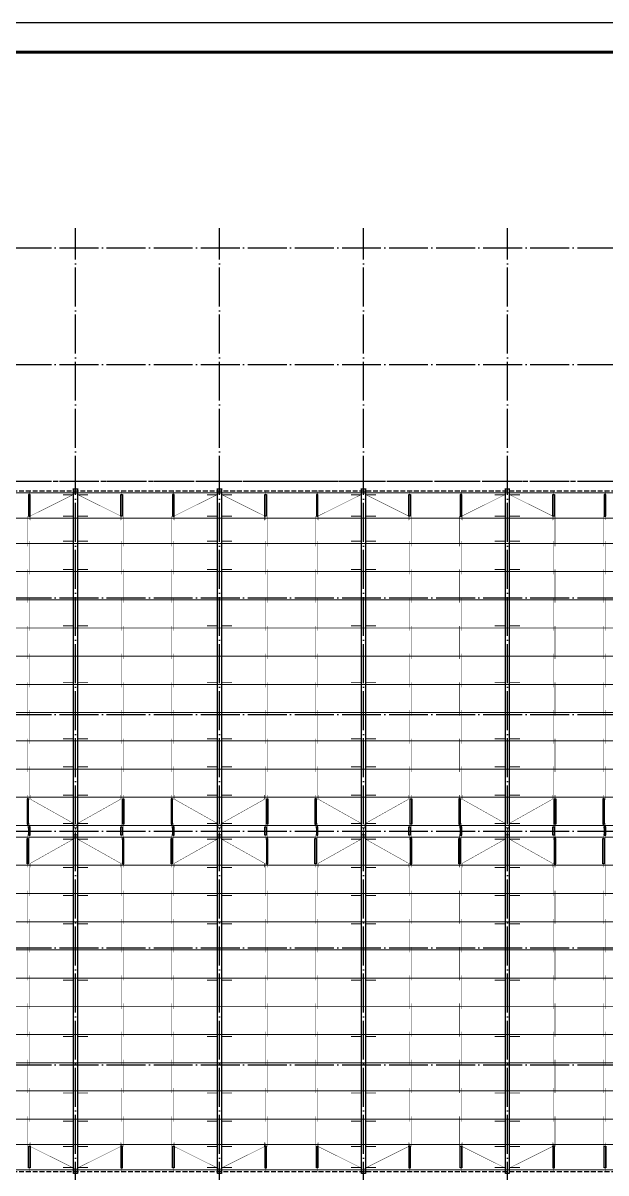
# Model space of a CAD drawing. Extents: x 8844666 to 9156203, y 1662182 to 2655606.
# Drawn here: x 9033289 to 9063262, y 2014410 to 2073532 of the extents above; entities that cross this region are included whole.
import ezdxf

# ---------------------------------------------------------------- set-up
doc = ezdxf.new("R2010")
doc.units = 0
doc.header["$LTSCALE"] = 1000
doc.header["$MEASUREMENT"] = 0
doc.linetypes.add('DASH', pattern=[0.35, 0.25, -0.1])
doc.linetypes.add('DOTE', pattern=[2.42, 2, -0.2, 0.02, -0.2])
for name, color, linetype in [('DOTE', 8, 'DOTE'), ('PUB_TITLE', 4, 'CONTINUOUS'), ('屋面隅撑', 6, 'CONTINUOUS'), ('柱', 2, 'CONTINUOUS'), ('梁', 4, 'CONTINUOUS'), ('檩条', 150, 'CONTINUOUS'), ('檩条拉条', 1, 'CONTINUOUS')]:
    doc.layers.add(name, color=color, linetype=linetype)

msp = doc.modelspace()

# ---------------------------------------------------------------- hatches: boundary and pattern name
at = {"layer": '柱'}
for points in [[(9036129.3, 2049578.5), (9035849.3, 2049578.5), (9035849.3, 2049610.5), (9035977.3, 2049610.5), (9035977.3, 2049946.5), (9035849.3, 2049946.5), (9035849.3, 2049978.5), (9036129.3, 2049978.5), (9036129.3, 2049946.5), (9036001.3, 2049946.5), (9036001.3, 2049610.5), (9036129.3, 2049610.5)], [(9043529.3, 2049578.5), (9043249.3, 2049578.5), (9043249.3, 2049610.5), (9043377.3, 2049610.5), (9043377.3, 2049946.5), (9043249.3, 2049946.5), (9043249.3, 2049978.5), (9043529.3, 2049978.5), (9043529.3, 2049946.5), (9043401.3, 2049946.5), (9043401.3, 2049610.5), (9043529.3, 2049610.5)], [(9050929.3, 2049578.5), (9050649.3, 2049578.5), (9050649.3, 2049610.5), (9050777.3, 2049610.5), (9050777.3, 2049946.5), (9050649.3, 2049946.5), (9050649.3, 2049978.5), (9050929.3, 2049978.5), (9050929.3, 2049946.5), (9050801.3, 2049946.5), (9050801.3, 2049610.5), (9050929.3, 2049610.5)], [(9058329.3, 2049578.5), (9058049.3, 2049578.5), (9058049.3, 2049610.5), (9058177.3, 2049610.5), (9058177.3, 2049946.5), (9058049.3, 2049946.5), (9058049.3, 2049978.5), (9058329.3, 2049978.5), (9058329.3, 2049946.5), (9058201.3, 2049946.5), (9058201.3, 2049610.5), (9058329.3, 2049610.5)], [(9036129.3, 2031778.5), (9035849.3, 2031778.5), (9035849.3, 2031810.5), (9035977.3, 2031810.5), (9035977.3, 2032146.5), (9035849.3, 2032146.5), (9035849.3, 2032178.5), (9036129.3, 2032178.5), (9036129.3, 2032146.5), (9036001.3, 2032146.5), (9036001.3, 2031810.5), (9036129.3, 2031810.5)], [(9043529.3, 2031778.5), (9043249.3, 2031778.5), (9043249.3, 2031810.5), (9043377.3, 2031810.5), (9043377.3, 2032146.5), (9043249.3, 2032146.5), (9043249.3, 2032178.5), (9043529.3, 2032178.5), (9043529.3, 2032146.5), (9043401.3, 2032146.5), (9043401.3, 2031810.5), (9043529.3, 2031810.5)], [(9050929.3, 2031778.5), (9050649.3, 2031778.5), (9050649.3, 2031810.5), (9050777.3, 2031810.5), (9050777.3, 2032146.5), (9050649.3, 2032146.5), (9050649.3, 2032178.5), (9050929.3, 2032178.5), (9050929.3, 2032146.5), (9050801.3, 2032146.5), (9050801.3, 2031810.5), (9050929.3, 2031810.5)], [(9058329.3, 2031778.5), (9058049.3, 2031778.5), (9058049.3, 2031810.5), (9058177.3, 2031810.5), (9058177.3, 2032146.5), (9058049.3, 2032146.5), (9058049.3, 2032178.5), (9058329.3, 2032178.5), (9058329.3, 2032146.5), (9058201.3, 2032146.5), (9058201.3, 2031810.5), (9058329.3, 2031810.5)]]:
    msp.add_hatch(color=2, dxfattribs=at).paths.add_polyline_path(points)

# ---------------------------------------------------------------- linework, layer by layer
at = {"layer": 'DOTE'}
for p, q in [((9035989.3, 2012978.5), (9035989.3, 2062978.5)), ((9043389.3, 2012978.5), (9043389.3, 2062978.5)), ((9050789.3, 2012978.5), (9050789.3, 2062978.5)), ((9058189.3, 2012978.5), (9058189.3, 2062978.5)), ((8916589.3, 2061978.5), (9125789.3, 2061978.5)), ((8916589.3, 2055978.5), (9125789.3, 2055978.5)), ((8916589.3, 2049978.5), (9125789.3, 2049978.5)), ((8916589.3, 2043978.5), (9125789.3, 2043978.5)), ((8916589.3, 2037978.5), (9125789.3, 2037978.5)), ((8916589.3, 2031978.5), (9125789.3, 2031978.5)), ((8916589.3, 2025978.5), (9125789.3, 2025978.5)), ((8916589.3, 2019978.5), (9125789.3, 2019978.5))]:
    msp.add_line(p, q, dxfattribs=at)
at = {"layer": 'PUB_TITLE'}
msp.add_lwpolyline([(8903902.8, 1984431.6), (9156202.8, 1984431.6), (9156202.8, 2073531.6), (8903902.8, 2073531.6)], close=True, dxfattribs=at)
at = {"layer": 'PUB_TITLE', "const_width": 150}
msp.add_lwpolyline([(8907652.8, 1985931.6), (9154702.8, 1985931.6), (9154702.8, 2072031.6), (8907652.8, 2072031.6)], close=True, dxfattribs=at)
at = {"layer": '屋面隅撑', "const_width": 50}
for points in [[(9035345.9, 2049272.2), (9035845.9, 2049272.2)], [(9036632.7, 2049272.2), (9036132.7, 2049272.2)], [(9042745.9, 2049272.2), (9043245.9, 2049272.2)], [(9044032.7, 2049272.2), (9043532.7, 2049272.2)], [(9050145.9, 2049272.2), (9050645.9, 2049272.2)], [(9051432.7, 2049272.2), (9050932.7, 2049272.2)], [(9057545.9, 2049272.2), (9058045.9, 2049272.2)], [(9058832.7, 2049272.2), (9058332.7, 2049272.2)], [(9035345.9, 2048184.9), (9035845.9, 2048184.9)], [(9036632.7, 2048184.9), (9036132.7, 2048184.9)], [(9042745.9, 2048184.9), (9043245.9, 2048184.9)], [(9044032.7, 2048184.9), (9043532.7, 2048184.9)], [(9050145.9, 2048184.9), (9050645.9, 2048184.9)], [(9051432.7, 2048184.9), (9050932.7, 2048184.9)], [(9057545.9, 2048184.9), (9058045.9, 2048184.9)], [(9058832.7, 2048184.9), (9058332.7, 2048184.9)], [(9035345.9, 2046884.9), (9035845.9, 2046884.9)], [(9036632.7, 2046884.9), (9036132.7, 2046884.9)], [(9042745.9, 2046884.9), (9043245.9, 2046884.9)], [(9044032.7, 2046884.9), (9043532.7, 2046884.9)], [(9050145.9, 2046884.9), (9050645.9, 2046884.9)], [(9051432.7, 2046884.9), (9050932.7, 2046884.9)], [(9057545.9, 2046884.9), (9058045.9, 2046884.9)], [(9058832.7, 2046884.9), (9058332.7, 2046884.9)], [(9035345.9, 2045434.9), (9035845.9, 2045434.9)], [(9036632.7, 2045434.9), (9036132.7, 2045434.9)], [(9042745.9, 2045434.9), (9043245.9, 2045434.9)], [(9044032.7, 2045434.9), (9043532.7, 2045434.9)], [(9050145.9, 2045434.9), (9050645.9, 2045434.9)], [(9051432.7, 2045434.9), (9050932.7, 2045434.9)], [(9057545.9, 2045434.9), (9058045.9, 2045434.9)], [(9058832.7, 2045434.9), (9058332.7, 2045434.9)], [(9035345.9, 2042534.9), (9035845.9, 2042534.9)], [(9036632.7, 2042534.9), (9036132.7, 2042534.9)], [(9042745.9, 2042534.9), (9043245.9, 2042534.9)], [(9044032.7, 2042534.9), (9043532.7, 2042534.9)], [(9050145.9, 2042534.9), (9050645.9, 2042534.9)], [(9051432.7, 2042534.9), (9050932.7, 2042534.9)], [(9057545.9, 2042534.9), (9058045.9, 2042534.9)], [(9058832.7, 2042534.9), (9058332.7, 2042534.9)], [(9035345.9, 2039634.9), (9035845.9, 2039634.9)], [(9036632.7, 2039634.9), (9036132.7, 2039634.9)], [(9042745.9, 2039634.9), (9043245.9, 2039634.9)], [(9044032.7, 2039634.9), (9043532.7, 2039634.9)], [(9050145.9, 2039634.9), (9050645.9, 2039634.9)], [(9051432.7, 2039634.9), (9050932.7, 2039634.9)], [(9057545.9, 2039634.9), (9058045.9, 2039634.9)], [(9058832.7, 2039634.9), (9058332.7, 2039634.9)], [(9035345.9, 2036734.9), (9035845.9, 2036734.9)], [(9036632.7, 2036734.9), (9036132.7, 2036734.9)], [(9042745.9, 2036734.9), (9043245.9, 2036734.9)], [(9044032.7, 2036734.9), (9043532.7, 2036734.9)], [(9050145.9, 2036734.9), (9050645.9, 2036734.9)], [(9051432.7, 2036734.9), (9050932.7, 2036734.9)], [(9057545.9, 2036734.9), (9058045.9, 2036734.9)], [(9058832.7, 2036734.9), (9058332.7, 2036734.9)], [(9035345.9, 2035284.9), (9035845.9, 2035284.9)], [(9036632.7, 2035284.9), (9036132.7, 2035284.9)], [(9042745.9, 2035284.9), (9043245.9, 2035284.9)], [(9044032.7, 2035284.9), (9043532.7, 2035284.9)], [(9050145.9, 2035284.9), (9050645.9, 2035284.9)], [(9051432.7, 2035284.9), (9050932.7, 2035284.9)], [(9057545.9, 2035284.9), (9058045.9, 2035284.9)], [(9058832.7, 2035284.9), (9058332.7, 2035284.9)], [(9035345.9, 2033834.9), (9035845.9, 2033834.9)], [(9036632.7, 2033834.9), (9036132.7, 2033834.9)], [(9042745.9, 2033834.9), (9043245.9, 2033834.9)], [(9044032.7, 2033834.9), (9043532.7, 2033834.9)], [(9050145.9, 2033834.9), (9050645.9, 2033834.9)], [(9051432.7, 2033834.9), (9050932.7, 2033834.9)], [(9057545.9, 2033834.9), (9058045.9, 2033834.9)], [(9058832.7, 2033834.9), (9058332.7, 2033834.9)], [(9035345.9, 2032384.9), (9035845.9, 2032384.9)], [(9036632.7, 2032384.9), (9036132.7, 2032384.9)], [(9042745.9, 2032384.9), (9043245.9, 2032384.9)], [(9044032.7, 2032384.9), (9043532.7, 2032384.9)], [(9050145.9, 2032384.9), (9050645.9, 2032384.9)], [(9051432.7, 2032384.9), (9050932.7, 2032384.9)], [(9057545.9, 2032384.9), (9058045.9, 2032384.9)], [(9058832.7, 2032384.9), (9058332.7, 2032384.9)], [(9035345.9, 2031572.2), (9035845.9, 2031572.2)], [(9036632.7, 2031572.2), (9036132.7, 2031572.2)], [(9042745.9, 2031572.2), (9043245.9, 2031572.2)], [(9044032.7, 2031572.2), (9043532.7, 2031572.2)], [(9050145.9, 2031572.2), (9050645.9, 2031572.2)], [(9051432.7, 2031572.2), (9050932.7, 2031572.2)], [(9057545.9, 2031572.2), (9058045.9, 2031572.2)], [(9058832.7, 2031572.2), (9058332.7, 2031572.2)], [(9035345.9, 2030122.2), (9035845.9, 2030122.2)], [(9036632.7, 2030122.2), (9036132.7, 2030122.2)], [(9042745.9, 2030122.2), (9043245.9, 2030122.2)], [(9044032.7, 2030122.2), (9043532.7, 2030122.2)], [(9050145.9, 2030122.2), (9050645.9, 2030122.2)], [(9051432.7, 2030122.2), (9050932.7, 2030122.2)], [(9057545.9, 2030122.2), (9058045.9, 2030122.2)], [(9058832.7, 2030122.2), (9058332.7, 2030122.2)], [(9035345.9, 2028672.2), (9035845.9, 2028672.2)], [(9036632.7, 2028672.2), (9036132.7, 2028672.2)], [(9042745.9, 2028672.2), (9043245.9, 2028672.2)], [(9044032.7, 2028672.2), (9043532.7, 2028672.2)], [(9050145.9, 2028672.2), (9050645.9, 2028672.2)], [(9051432.7, 2028672.2), (9050932.7, 2028672.2)], [(9057545.9, 2028672.2), (9058045.9, 2028672.2)], [(9058832.7, 2028672.2), (9058332.7, 2028672.2)], [(9035345.9, 2027222.2), (9035845.9, 2027222.2)], [(9036632.7, 2027222.2), (9036132.7, 2027222.2)], [(9042745.9, 2027222.2), (9043245.9, 2027222.2)], [(9044032.7, 2027222.2), (9043532.7, 2027222.2)], [(9050145.9, 2027222.2), (9050645.9, 2027222.2)], [(9051432.7, 2027222.2), (9050932.7, 2027222.2)], [(9057545.9, 2027222.2), (9058045.9, 2027222.2)], [(9058832.7, 2027222.2), (9058332.7, 2027222.2)], [(9035345.9, 2024322.2), (9035845.9, 2024322.2)], [(9036632.7, 2024322.2), (9036132.7, 2024322.2)], [(9042745.9, 2024322.2), (9043245.9, 2024322.2)], [(9044032.7, 2024322.2), (9043532.7, 2024322.2)], [(9050145.9, 2024322.2), (9050645.9, 2024322.2)], [(9051432.7, 2024322.2), (9050932.7, 2024322.2)], [(9057545.9, 2024322.2), (9058045.9, 2024322.2)], [(9058832.7, 2024322.2), (9058332.7, 2024322.2)], [(9035345.9, 2021422.2), (9035845.9, 2021422.2)], [(9036632.7, 2021422.2), (9036132.7, 2021422.2)], [(9042745.9, 2021422.2), (9043245.9, 2021422.2)], [(9044032.7, 2021422.2), (9043532.7, 2021422.2)], [(9050145.9, 2021422.2), (9050645.9, 2021422.2)], [(9051432.7, 2021422.2), (9050932.7, 2021422.2)], [(9057545.9, 2021422.2), (9058045.9, 2021422.2)], [(9058832.7, 2021422.2), (9058332.7, 2021422.2)], [(9035345.9, 2018522.2), (9035845.9, 2018522.2)], [(9036632.7, 2018522.2), (9036132.7, 2018522.2)], [(9042745.9, 2018522.2), (9043245.9, 2018522.2)], [(9044032.7, 2018522.2), (9043532.7, 2018522.2)], [(9050145.9, 2018522.2), (9050645.9, 2018522.2)], [(9051432.7, 2018522.2), (9050932.7, 2018522.2)], [(9057545.9, 2018522.2), (9058045.9, 2018522.2)], [(9058832.7, 2018522.2), (9058332.7, 2018522.2)], [(9035345.9, 2017072.2), (9035845.9, 2017072.2)], [(9036632.7, 2017072.2), (9036132.7, 2017072.2)], [(9042745.9, 2017072.2), (9043245.9, 2017072.2)], [(9044032.7, 2017072.2), (9043532.7, 2017072.2)], [(9050145.9, 2017072.2), (9050645.9, 2017072.2)], [(9051432.7, 2017072.2), (9050932.7, 2017072.2)], [(9057545.9, 2017072.2), (9058045.9, 2017072.2)], [(9058832.7, 2017072.2), (9058332.7, 2017072.2)], [(9035345.9, 2015772.2), (9035845.9, 2015772.2)], [(9036632.7, 2015772.2), (9036132.7, 2015772.2)], [(9042745.9, 2015772.2), (9043245.9, 2015772.2)], [(9044032.7, 2015772.2), (9043532.7, 2015772.2)], [(9050145.9, 2015772.2), (9050645.9, 2015772.2)], [(9051432.7, 2015772.2), (9050932.7, 2015772.2)], [(9057545.9, 2015772.2), (9058045.9, 2015772.2)], [(9058832.7, 2015772.2), (9058332.7, 2015772.2)], [(9035345.9, 2014684.9), (9035845.9, 2014684.9)], [(9036632.7, 2014684.9), (9036132.7, 2014684.9)], [(9042745.9, 2014684.9), (9043245.9, 2014684.9)], [(9044032.7, 2014684.9), (9043532.7, 2014684.9)], [(9050145.9, 2014684.9), (9050645.9, 2014684.9)], [(9051432.7, 2014684.9), (9050932.7, 2014684.9)], [(9057545.9, 2014684.9), (9058045.9, 2014684.9)], [(9058832.7, 2014684.9), (9058332.7, 2014684.9)]]:
    msp.add_lwpolyline(points, dxfattribs=at)
at = {"layer": '柱', "color": 2, "const_width": 5}
for points in [[(9036129.3, 2049578.5), (9035849.3, 2049578.5), (9035849.3, 2049610.5), (9035977.3, 2049610.5), (9035977.3, 2049946.5), (9035849.3, 2049946.5), (9035849.3, 2049978.5), (9036129.3, 2049978.5), (9036129.3, 2049946.5), (9036001.3, 2049946.5), (9036001.3, 2049610.5), (9036129.3, 2049610.5)], [(9043529.3, 2049578.5), (9043249.3, 2049578.5), (9043249.3, 2049610.5), (9043377.3, 2049610.5), (9043377.3, 2049946.5), (9043249.3, 2049946.5), (9043249.3, 2049978.5), (9043529.3, 2049978.5), (9043529.3, 2049946.5), (9043401.3, 2049946.5), (9043401.3, 2049610.5), (9043529.3, 2049610.5)], [(9050929.3, 2049578.5), (9050649.3, 2049578.5), (9050649.3, 2049610.5), (9050777.3, 2049610.5), (9050777.3, 2049946.5), (9050649.3, 2049946.5), (9050649.3, 2049978.5), (9050929.3, 2049978.5), (9050929.3, 2049946.5), (9050801.3, 2049946.5), (9050801.3, 2049610.5), (9050929.3, 2049610.5)], [(9058329.3, 2049578.5), (9058049.3, 2049578.5), (9058049.3, 2049610.5), (9058177.3, 2049610.5), (9058177.3, 2049946.5), (9058049.3, 2049946.5), (9058049.3, 2049978.5), (9058329.3, 2049978.5), (9058329.3, 2049946.5), (9058201.3, 2049946.5), (9058201.3, 2049610.5), (9058329.3, 2049610.5)], [(9036129.3, 2031778.5), (9035849.3, 2031778.5), (9035849.3, 2031810.5), (9035977.3, 2031810.5), (9035977.3, 2032146.5), (9035849.3, 2032146.5), (9035849.3, 2032178.5), (9036129.3, 2032178.5), (9036129.3, 2032146.5), (9036001.3, 2032146.5), (9036001.3, 2031810.5), (9036129.3, 2031810.5)], [(9043529.3, 2031778.5), (9043249.3, 2031778.5), (9043249.3, 2031810.5), (9043377.3, 2031810.5), (9043377.3, 2032146.5), (9043249.3, 2032146.5), (9043249.3, 2032178.5), (9043529.3, 2032178.5), (9043529.3, 2032146.5), (9043401.3, 2032146.5), (9043401.3, 2031810.5), (9043529.3, 2031810.5)], [(9050929.3, 2031778.5), (9050649.3, 2031778.5), (9050649.3, 2031810.5), (9050777.3, 2031810.5), (9050777.3, 2032146.5), (9050649.3, 2032146.5), (9050649.3, 2032178.5), (9050929.3, 2032178.5), (9050929.3, 2032146.5), (9050801.3, 2032146.5), (9050801.3, 2031810.5), (9050929.3, 2031810.5)], [(9058329.3, 2031778.5), (9058049.3, 2031778.5), (9058049.3, 2031810.5), (9058177.3, 2031810.5), (9058177.3, 2032146.5), (9058049.3, 2032146.5), (9058049.3, 2032178.5), (9058329.3, 2032178.5), (9058329.3, 2032146.5), (9058201.3, 2032146.5), (9058201.3, 2031810.5), (9058329.3, 2031810.5)]]:
    msp.add_lwpolyline(points, close=True, dxfattribs=at)
at = {"layer": '梁'}
for points in [[(9035889.3, 2049578.5), (9036089.3, 2049578.5), (9036089.3, 2014378.5), (9035889.3, 2014378.5)], [(9043289.3, 2049578.5), (9043489.3, 2049578.5), (9043489.3, 2014378.5), (9043289.3, 2014378.5)], [(9050689.3, 2049578.5), (9050889.3, 2049578.5), (9050889.3, 2014378.5), (9050689.3, 2014378.5)], [(9058089.3, 2049578.5), (9058289.3, 2049578.5), (9058289.3, 2014378.5), (9058089.3, 2014378.5)]]:
    msp.add_lwpolyline(points, close=True, dxfattribs=at)
at = {"layer": '檩条', "linetype": 'DASH'}
for points in [[(8917589.3, 2049978.5), (9124789.3, 2049978.5)], [(8917589.3, 2049478.5), (9124789.3, 2049478.5)], [(8917589.3, 2014478.5), (9124789.3, 2014478.5)]]:
    msp.add_lwpolyline(points, dxfattribs=at)
at = {"layer": '檩条', "const_width": 50}
for points in [[(8917589.3, 2049378.5), (9124789.3, 2049378.5)], [(8917589.3, 2048078.5), (9124789.3, 2048078.5)], [(8917589.3, 2046778.5), (9124789.3, 2046778.5)], [(8917589.3, 2045328.5), (9124789.3, 2045328.5)], [(8917589.3, 2043878.5), (9124789.3, 2043878.5)], [(8917589.3, 2042428.5), (9124789.3, 2042428.5)], [(8917589.3, 2040978.5), (9124789.3, 2040978.5)], [(8917589.3, 2039528.5), (9124789.3, 2039528.5)], [(8917589.3, 2038078.5), (9124789.3, 2038078.5)], [(8917589.3, 2036628.5), (9124789.3, 2036628.5)], [(8917589.3, 2035178.5), (9124789.3, 2035178.5)], [(8917589.3, 2033728.5), (9124789.3, 2033728.5)], [(8917589.3, 2032278.5), (9124789.3, 2032278.5)], [(8917589.3, 2031678.5), (9124789.3, 2031678.5)], [(8917589.3, 2030228.5), (9124789.3, 2030228.5)], [(8917589.3, 2028778.5), (9124789.3, 2028778.5)], [(8917589.3, 2027328.5), (9124789.3, 2027328.5)], [(8917589.3, 2025878.5), (9124789.3, 2025878.5)], [(8917589.3, 2024428.5), (9124789.3, 2024428.5)], [(8917589.3, 2022978.5), (9124789.3, 2022978.5)], [(8917589.3, 2021528.5), (9124789.3, 2021528.5)], [(8917589.3, 2020078.5), (9124789.3, 2020078.5)], [(8917589.3, 2018628.5), (9124789.3, 2018628.5)], [(8917589.3, 2017178.5), (9124789.3, 2017178.5)], [(8917589.3, 2015878.5), (9124789.3, 2015878.5)], [(8917589.3, 2014578.5), (9124789.3, 2014578.5)]]:
    msp.add_lwpolyline(points, dxfattribs=at)
at = {"layer": '檩条拉条', "color": 3}
for points in [[(9033652.2, 2049287.1), (9033572.2, 2049287.1), (9033572.2, 2048170.7), (9033652.2, 2048170.7)], [(9038326.5, 2049287.1), (9038406.5, 2049287.1), (9038406.5, 2048170.7), (9038326.5, 2048170.7)], [(9041052.2, 2049287.1), (9040972.2, 2049287.1), (9040972.2, 2048170.7), (9041052.2, 2048170.7)], [(9045726.5, 2049287.1), (9045806.5, 2049287.1), (9045806.5, 2048170.7), (9045726.5, 2048170.7)], [(9048452.2, 2049287.1), (9048372.2, 2049287.1), (9048372.2, 2048170.7), (9048452.2, 2048170.7)], [(9053126.5, 2049287.1), (9053206.5, 2049287.1), (9053206.5, 2048170.7), (9053126.5, 2048170.7)], [(9055852.2, 2049287.1), (9055772.2, 2049287.1), (9055772.2, 2048170.7), (9055852.2, 2048170.7)], [(9060526.5, 2049287.1), (9060606.5, 2049287.1), (9060606.5, 2048170.7), (9060526.5, 2048170.7)], [(9063252.2, 2049287.1), (9063172.2, 2049287.1), (9063172.2, 2048170.7), (9063252.2, 2048170.7)], [(9033578.7, 2033645.2), (9033498.7, 2033645.2), (9033498.7, 2032349.4), (9033578.7, 2032349.4)], [(9038400, 2033645.2), (9038480, 2033645.2), (9038480, 2032349.4), (9038400, 2032349.4)], [(9040978.7, 2033645.2), (9040898.7, 2033645.2), (9040898.7, 2032349.4), (9040978.7, 2032349.4)], [(9045800, 2033645.2), (9045880, 2033645.2), (9045880, 2032349.4), (9045800, 2032349.4)], [(9048378.7, 2033645.2), (9048298.7, 2033645.2), (9048298.7, 2032349.4), (9048378.7, 2032349.4)], [(9053200, 2033645.2), (9053280, 2033645.2), (9053280, 2032349.4), (9053200, 2032349.4)], [(9055778.7, 2033645.2), (9055698.7, 2033645.2), (9055698.7, 2032349.4), (9055778.7, 2032349.4)], [(9060600, 2033645.2), (9060680, 2033645.2), (9060680, 2032349.4), (9060600, 2032349.4)], [(9063178.7, 2033645.2), (9063098.7, 2033645.2), (9063098.7, 2032349.4), (9063178.7, 2032349.4)], [(9033652.2, 2032211.6), (9033572.2, 2032211.6), (9033572.2, 2031773.3), (9033652.2, 2031773.3)], [(9038326.5, 2032211.6), (9038406.5, 2032211.6), (9038406.5, 2031773.3), (9038326.5, 2031773.3)], [(9041052.2, 2032211.6), (9040972.2, 2032211.6), (9040972.2, 2031773.3), (9041052.2, 2031773.3)], [(9045726.5, 2032211.6), (9045806.5, 2032211.6), (9045806.5, 2031773.3), (9045726.5, 2031773.3)], [(9048452.2, 2032211.6), (9048372.2, 2032211.6), (9048372.2, 2031773.3), (9048452.2, 2031773.3)], [(9053126.5, 2032211.6), (9053206.5, 2032211.6), (9053206.5, 2031773.3), (9053126.5, 2031773.3)], [(9055852.2, 2032211.6), (9055772.2, 2032211.6), (9055772.2, 2031773.3), (9055852.2, 2031773.3)], [(9060526.5, 2032211.6), (9060606.5, 2032211.6), (9060606.5, 2031773.3), (9060526.5, 2031773.3)], [(9063252.2, 2032211.6), (9063172.2, 2032211.6), (9063172.2, 2031773.3), (9063252.2, 2031773.3)], [(9033578.7, 2030311.9), (9033498.7, 2030311.9), (9033498.7, 2031607.7), (9033578.7, 2031607.7)], [(9038400, 2030311.9), (9038480, 2030311.9), (9038480, 2031607.7), (9038400, 2031607.7)], [(9040978.7, 2030311.9), (9040898.7, 2030311.9), (9040898.7, 2031607.7), (9040978.7, 2031607.7)], [(9045800, 2030311.9), (9045880, 2030311.9), (9045880, 2031607.7), (9045800, 2031607.7)], [(9048378.7, 2030311.9), (9048298.7, 2030311.9), (9048298.7, 2031607.7), (9048378.7, 2031607.7)], [(9053200, 2030311.9), (9053280, 2030311.9), (9053280, 2031607.7), (9053200, 2031607.7)], [(9055778.7, 2030311.9), (9055698.7, 2030311.9), (9055698.7, 2031607.7), (9055778.7, 2031607.7)], [(9060600, 2030311.9), (9060680, 2030311.9), (9060680, 2031607.7), (9060600, 2031607.7)], [(9063178.7, 2030311.9), (9063098.7, 2030311.9), (9063098.7, 2031607.7), (9063178.7, 2031607.7)], [(9033652.2, 2014670), (9033572.2, 2014670), (9033572.2, 2015786.4), (9033652.2, 2015786.4)], [(9038326.5, 2014670), (9038406.5, 2014670), (9038406.5, 2015786.4), (9038326.5, 2015786.4)], [(9041052.2, 2014670), (9040972.2, 2014670), (9040972.2, 2015786.4), (9041052.2, 2015786.4)], [(9045726.5, 2014670), (9045806.5, 2014670), (9045806.5, 2015786.4), (9045726.5, 2015786.4)], [(9048452.2, 2014670), (9048372.2, 2014670), (9048372.2, 2015786.4), (9048452.2, 2015786.4)], [(9053126.5, 2014670), (9053206.5, 2014670), (9053206.5, 2015786.4), (9053126.5, 2015786.4)], [(9055852.2, 2014670), (9055772.2, 2014670), (9055772.2, 2015786.4), (9055852.2, 2015786.4)], [(9060526.5, 2014670), (9060606.5, 2014670), (9060606.5, 2015786.4), (9060526.5, 2015786.4)], [(9063252.2, 2014670), (9063172.2, 2014670), (9063172.2, 2015786.4), (9063252.2, 2015786.4)]]:
    msp.add_lwpolyline(points, close=True, dxfattribs=at)
at = {"layer": '檩条拉条', "color": 1, "const_width": 20}
for points in [[(9033612.2, 2049508.8), (9033612.2, 2047984.5)], [(9035914.5, 2049470.2), (9035914.5, 2049305.1), (9033681.3, 2048193.1), (9033681.3, 2047971.5)], [(9036064.2, 2049470.2), (9036064.2, 2049305.1), (9038297.4, 2048193.1), (9038297.4, 2047971.5)], [(9038366.5, 2049508.8), (9038366.5, 2047984.5)], [(9041012.2, 2049508.8), (9041012.2, 2047984.5)], [(9043314.5, 2049470.2), (9043314.5, 2049305.1), (9041081.3, 2048193.1), (9041081.3, 2047971.5)], [(9043464.2, 2049470.2), (9043464.2, 2049305.1), (9045697.4, 2048193.1), (9045697.4, 2047971.5)], [(9045766.5, 2049508.8), (9045766.5, 2047984.5)], [(9048412.2, 2049508.8), (9048412.2, 2047984.5)], [(9050714.5, 2049470.2), (9050714.5, 2049305.1), (9048481.3, 2048193.1), (9048481.3, 2047971.5)], [(9050864.2, 2049470.2), (9050864.2, 2049305.1), (9053097.4, 2048193.1), (9053097.4, 2047971.5)], [(9053166.5, 2049508.8), (9053166.5, 2047984.5)], [(9055812.2, 2049508.8), (9055812.2, 2047984.5)], [(9058114.5, 2049470.2), (9058114.5, 2049305.1), (9055881.3, 2048193.1), (9055881.3, 2047971.5)], [(9058264.2, 2049470.2), (9058264.2, 2049305.1), (9060497.4, 2048193.1), (9060497.4, 2047971.5)], [(9060566.5, 2049508.8), (9060566.5, 2047984.5)], [(9063212.2, 2049508.8), (9063212.2, 2047984.5)], [(9033538.7, 2048186.6), (9033538.7, 2046628.7)], [(9038440, 2048186.6), (9038440, 2046628.7)], [(9040938.7, 2048186.6), (9040938.7, 2046628.7)], [(9045840, 2048186.6), (9045840, 2046628.7)], [(9048338.7, 2048186.6), (9048338.7, 2046628.7)], [(9053240, 2048186.6), (9053240, 2046628.7)], [(9055738.7, 2048186.6), (9055738.7, 2046628.7)], [(9060640, 2048186.6), (9060640, 2046628.7)], [(9063138.7, 2048186.6), (9063138.7, 2046628.7)], [(9033612.2, 2046908.8), (9033612.2, 2045185.5)], [(9038366.5, 2046908.8), (9038366.5, 2045185.5)], [(9041012.2, 2046908.8), (9041012.2, 2045185.5)], [(9045766.5, 2046908.8), (9045766.5, 2045185.5)], [(9048412.2, 2046908.8), (9048412.2, 2045185.5)], [(9053166.5, 2046908.8), (9053166.5, 2045185.5)], [(9055812.2, 2046908.8), (9055812.2, 2045185.5)], [(9060566.5, 2046908.8), (9060566.5, 2045185.5)], [(9063212.2, 2046908.8), (9063212.2, 2045185.5)], [(9033538.7, 2045436.6), (9033538.7, 2043728.7)], [(9038440, 2045436.6), (9038440, 2043728.7)], [(9040938.7, 2045436.6), (9040938.7, 2043728.7)], [(9045840, 2045436.6), (9045840, 2043728.7)], [(9048338.7, 2045436.6), (9048338.7, 2043728.7)], [(9053240, 2045436.6), (9053240, 2043728.7)], [(9055738.7, 2045436.6), (9055738.7, 2043728.7)], [(9060640, 2045436.6), (9060640, 2043728.7)], [(9063138.7, 2045436.6), (9063138.7, 2043728.7)], [(9033612.2, 2044008.8), (9033612.2, 2042285.5)], [(9038366.5, 2044008.8), (9038366.5, 2042285.5)], [(9041012.2, 2044008.8), (9041012.2, 2042285.5)], [(9045766.5, 2044008.8), (9045766.5, 2042285.5)], [(9048412.2, 2044008.8), (9048412.2, 2042285.5)], [(9053166.5, 2044008.8), (9053166.5, 2042285.5)], [(9055812.2, 2044008.8), (9055812.2, 2042285.5)], [(9060566.5, 2044008.8), (9060566.5, 2042285.5)], [(9063212.2, 2044008.8), (9063212.2, 2042285.5)], [(9033538.7, 2042536.6), (9033538.7, 2040828.7)], [(9038440, 2042536.6), (9038440, 2040828.7)], [(9040938.7, 2042536.6), (9040938.7, 2040828.7)], [(9045840, 2042536.6), (9045840, 2040828.7)], [(9048338.7, 2042536.6), (9048338.7, 2040828.7)], [(9053240, 2042536.6), (9053240, 2040828.7)], [(9055738.7, 2042536.6), (9055738.7, 2040828.7)], [(9060640, 2042536.6), (9060640, 2040828.7)], [(9063138.7, 2042536.6), (9063138.7, 2040828.7)], [(9033612.2, 2041108.8), (9033612.2, 2039385.5)], [(9038366.5, 2041108.8), (9038366.5, 2039385.5)], [(9041012.2, 2041108.8), (9041012.2, 2039385.5)], [(9045766.5, 2041108.8), (9045766.5, 2039385.5)], [(9048412.2, 2041108.8), (9048412.2, 2039385.5)], [(9053166.5, 2041108.8), (9053166.5, 2039385.5)], [(9055812.2, 2041108.8), (9055812.2, 2039385.5)], [(9060566.5, 2041108.8), (9060566.5, 2039385.5)], [(9063212.2, 2041108.8), (9063212.2, 2039385.5)], [(9033538.7, 2039636.6), (9033538.7, 2037928.7)], [(9038440, 2039636.6), (9038440, 2037928.7)], [(9040938.7, 2039636.6), (9040938.7, 2037928.7)], [(9045840, 2039636.6), (9045840, 2037928.7)], [(9048338.7, 2039636.6), (9048338.7, 2037928.7)], [(9053240, 2039636.6), (9053240, 2037928.7)], [(9055738.7, 2039636.6), (9055738.7, 2037928.7)], [(9060640, 2039636.6), (9060640, 2037928.7)], [(9063138.7, 2039636.6), (9063138.7, 2037928.7)], [(9033612.2, 2038208.8), (9033612.2, 2036485.5)], [(9038366.5, 2038208.8), (9038366.5, 2036485.5)], [(9041012.2, 2038208.8), (9041012.2, 2036485.5)], [(9045766.5, 2038208.8), (9045766.5, 2036485.5)], [(9048412.2, 2038208.8), (9048412.2, 2036485.5)], [(9053166.5, 2038208.8), (9053166.5, 2036485.5)], [(9055812.2, 2038208.8), (9055812.2, 2036485.5)], [(9060566.5, 2038208.8), (9060566.5, 2036485.5)], [(9063212.2, 2038208.8), (9063212.2, 2036485.5)], [(9033538.7, 2036736.6), (9033538.7, 2035028.7)], [(9038440, 2036736.6), (9038440, 2035028.7)], [(9040938.7, 2036736.6), (9040938.7, 2035028.7)], [(9045840, 2036736.6), (9045840, 2035028.7)], [(9048338.7, 2036736.6), (9048338.7, 2035028.7)], [(9053240, 2036736.6), (9053240, 2035028.7)], [(9055738.7, 2036736.6), (9055738.7, 2035028.7)], [(9060640, 2036736.6), (9060640, 2035028.7)], [(9063138.7, 2036736.6), (9063138.7, 2035028.7)], [(9033612.2, 2035308.8), (9033612.2, 2033585.5)], [(9038366.5, 2035308.8), (9038366.5, 2033585.5)], [(9041012.2, 2035308.8), (9041012.2, 2033585.5)], [(9045766.5, 2035308.8), (9045766.5, 2033585.5)], [(9048412.2, 2035308.8), (9048412.2, 2033585.5)], [(9053166.5, 2035308.8), (9053166.5, 2033585.5)], [(9055812.2, 2035308.8), (9055812.2, 2033585.5)], [(9060566.5, 2035308.8), (9060566.5, 2033585.5)], [(9063212.2, 2035308.8), (9063212.2, 2033585.5)], [(9033538.7, 2033836.6), (9033538.7, 2032128.7)], [(9035914.5, 2032200), (9035914.5, 2032365.2), (9033681.3, 2033619.4), (9033681.3, 2033841)], [(9036064.2, 2032200), (9036064.2, 2032365.2), (9038297.4, 2033619.4), (9038297.4, 2033841)], [(9038440, 2033836.6), (9038440, 2032128.7)], [(9040938.7, 2033836.6), (9040938.7, 2032128.7)], [(9043314.5, 2032200), (9043314.5, 2032365.2), (9041081.3, 2033619.4), (9041081.3, 2033841)], [(9043464.2, 2032200), (9043464.2, 2032365.2), (9045697.4, 2033619.4), (9045697.4, 2033841)], [(9045840, 2033836.6), (9045840, 2032128.7)], [(9048338.7, 2033836.6), (9048338.7, 2032128.7)], [(9050714.5, 2032200), (9050714.5, 2032365.2), (9048481.3, 2033619.4), (9048481.3, 2033841)], [(9050864.2, 2032200), (9050864.2, 2032365.2), (9053097.4, 2033619.4), (9053097.4, 2033841)], [(9053240, 2033836.6), (9053240, 2032128.7)], [(9055738.7, 2033836.6), (9055738.7, 2032128.7)], [(9058114.5, 2032200), (9058114.5, 2032365.2), (9055881.3, 2033619.4), (9055881.3, 2033841)], [(9058264.2, 2032200), (9058264.2, 2032365.2), (9060497.4, 2033619.4), (9060497.4, 2033841)], [(9060640, 2033836.6), (9060640, 2032128.7)], [(9063138.7, 2033836.6), (9063138.7, 2032128.7)], [(9033612.2, 2032408.8), (9033612.2, 2031547.1)], [(9038366.5, 2032408.8), (9038366.5, 2031547.1)], [(9041012.2, 2032408.8), (9041012.2, 2031547.1)], [(9045766.5, 2032408.8), (9045766.5, 2031547.1)], [(9048412.2, 2032408.8), (9048412.2, 2031547.1)], [(9053166.5, 2032408.8), (9053166.5, 2031547.1)], [(9055812.2, 2032408.8), (9055812.2, 2031547.1)], [(9060566.5, 2032408.8), (9060566.5, 2031547.1)], [(9063212.2, 2032408.8), (9063212.2, 2031547.1)], [(9033538.7, 2030120.5), (9033538.7, 2031828.3)], [(9035914.5, 2031757.1), (9035914.5, 2031591.9), (9033681.3, 2030337.7), (9033681.3, 2030116.1)], [(9036064.2, 2031757.1), (9036064.2, 2031591.9), (9038297.4, 2030337.7), (9038297.4, 2030116.1)], [(9038440, 2030120.5), (9038440, 2031828.3)], [(9040938.7, 2030120.5), (9040938.7, 2031828.3)], [(9043314.5, 2031757.1), (9043314.5, 2031591.9), (9041081.3, 2030337.7), (9041081.3, 2030116.1)], [(9043464.2, 2031757.1), (9043464.2, 2031591.9), (9045697.4, 2030337.7), (9045697.4, 2030116.1)], [(9045840, 2030120.5), (9045840, 2031828.3)], [(9048338.7, 2030120.5), (9048338.7, 2031828.3)], [(9050714.5, 2031757.1), (9050714.5, 2031591.9), (9048481.3, 2030337.7), (9048481.3, 2030116.1)], [(9050864.2, 2031757.1), (9050864.2, 2031591.9), (9053097.4, 2030337.7), (9053097.4, 2030116.1)], [(9053240, 2030120.5), (9053240, 2031828.3)], [(9055738.7, 2030120.5), (9055738.7, 2031828.3)], [(9058114.5, 2031757.1), (9058114.5, 2031591.9), (9055881.3, 2030337.7), (9055881.3, 2030116.1)], [(9058264.2, 2031757.1), (9058264.2, 2031591.9), (9060497.4, 2030337.7), (9060497.4, 2030116.1)], [(9060640, 2030120.5), (9060640, 2031828.3)], [(9063138.7, 2030120.5), (9063138.7, 2031828.3)], [(9033612.2, 2028648.3), (9033612.2, 2030371.6)], [(9038366.5, 2028648.3), (9038366.5, 2030371.6)], [(9041012.2, 2028648.3), (9041012.2, 2030371.6)], [(9045766.5, 2028648.3), (9045766.5, 2030371.6)], [(9048412.2, 2028648.3), (9048412.2, 2030371.6)], [(9053166.5, 2028648.3), (9053166.5, 2030371.6)], [(9055812.2, 2028648.3), (9055812.2, 2030371.6)], [(9060566.5, 2028648.3), (9060566.5, 2030371.6)], [(9063212.2, 2028648.3), (9063212.2, 2030371.6)], [(9033538.7, 2027220.5), (9033538.7, 2028928.3)], [(9038440, 2027220.5), (9038440, 2028928.3)], [(9040938.7, 2027220.5), (9040938.7, 2028928.3)], [(9045840, 2027220.5), (9045840, 2028928.3)], [(9048338.7, 2027220.5), (9048338.7, 2028928.3)], [(9053240, 2027220.5), (9053240, 2028928.3)], [(9055738.7, 2027220.5), (9055738.7, 2028928.3)], [(9060640, 2027220.5), (9060640, 2028928.3)], [(9063138.7, 2027220.5), (9063138.7, 2028928.3)], [(9033612.2, 2025748.3), (9033612.2, 2027471.6)], [(9038366.5, 2025748.3), (9038366.5, 2027471.6)], [(9041012.2, 2025748.3), (9041012.2, 2027471.6)], [(9045766.5, 2025748.3), (9045766.5, 2027471.6)], [(9048412.2, 2025748.3), (9048412.2, 2027471.6)], [(9053166.5, 2025748.3), (9053166.5, 2027471.6)], [(9055812.2, 2025748.3), (9055812.2, 2027471.6)], [(9060566.5, 2025748.3), (9060566.5, 2027471.6)], [(9063212.2, 2025748.3), (9063212.2, 2027471.6)], [(9033538.7, 2024320.5), (9033538.7, 2026028.3)], [(9038440, 2024320.5), (9038440, 2026028.3)], [(9040938.7, 2024320.5), (9040938.7, 2026028.3)], [(9045840, 2024320.5), (9045840, 2026028.3)], [(9048338.7, 2024320.5), (9048338.7, 2026028.3)], [(9053240, 2024320.5), (9053240, 2026028.3)], [(9055738.7, 2024320.5), (9055738.7, 2026028.3)], [(9060640, 2024320.5), (9060640, 2026028.3)], [(9063138.7, 2024320.5), (9063138.7, 2026028.3)], [(9033612.2, 2022848.3), (9033612.2, 2024571.6)], [(9038366.5, 2022848.3), (9038366.5, 2024571.6)], [(9041012.2, 2022848.3), (9041012.2, 2024571.6)], [(9045766.5, 2022848.3), (9045766.5, 2024571.6)], [(9048412.2, 2022848.3), (9048412.2, 2024571.6)], [(9053166.5, 2022848.3), (9053166.5, 2024571.6)], [(9055812.2, 2022848.3), (9055812.2, 2024571.6)], [(9060566.5, 2022848.3), (9060566.5, 2024571.6)], [(9063212.2, 2022848.3), (9063212.2, 2024571.6)], [(9033538.7, 2021420.5), (9033538.7, 2023128.3)], [(9038440, 2021420.5), (9038440, 2023128.3)], [(9040938.7, 2021420.5), (9040938.7, 2023128.3)], [(9045840, 2021420.5), (9045840, 2023128.3)], [(9048338.7, 2021420.5), (9048338.7, 2023128.3)], [(9053240, 2021420.5), (9053240, 2023128.3)], [(9055738.7, 2021420.5), (9055738.7, 2023128.3)], [(9060640, 2021420.5), (9060640, 2023128.3)], [(9063138.7, 2021420.5), (9063138.7, 2023128.3)], [(9033612.2, 2019948.3), (9033612.2, 2021671.6)], [(9038366.5, 2019948.3), (9038366.5, 2021671.6)], [(9041012.2, 2019948.3), (9041012.2, 2021671.6)], [(9045766.5, 2019948.3), (9045766.5, 2021671.6)], [(9048412.2, 2019948.3), (9048412.2, 2021671.6)], [(9053166.5, 2019948.3), (9053166.5, 2021671.6)], [(9055812.2, 2019948.3), (9055812.2, 2021671.6)], [(9060566.5, 2019948.3), (9060566.5, 2021671.6)], [(9063212.2, 2019948.3), (9063212.2, 2021671.6)], [(9033538.7, 2018520.5), (9033538.7, 2020228.3)], [(9038440, 2018520.5), (9038440, 2020228.3)], [(9040938.7, 2018520.5), (9040938.7, 2020228.3)], [(9045840, 2018520.5), (9045840, 2020228.3)], [(9048338.7, 2018520.5), (9048338.7, 2020228.3)], [(9053240, 2018520.5), (9053240, 2020228.3)], [(9055738.7, 2018520.5), (9055738.7, 2020228.3)], [(9060640, 2018520.5), (9060640, 2020228.3)], [(9063138.7, 2018520.5), (9063138.7, 2020228.3)], [(9033612.2, 2017048.3), (9033612.2, 2018771.6)], [(9038366.5, 2017048.3), (9038366.5, 2018771.6)], [(9041012.2, 2017048.3), (9041012.2, 2018771.6)], [(9045766.5, 2017048.3), (9045766.5, 2018771.6)], [(9048412.2, 2017048.3), (9048412.2, 2018771.6)], [(9053166.5, 2017048.3), (9053166.5, 2018771.6)], [(9055812.2, 2017048.3), (9055812.2, 2018771.6)], [(9060566.5, 2017048.3), (9060566.5, 2018771.6)], [(9063212.2, 2017048.3), (9063212.2, 2018771.6)], [(9033538.7, 2015770.5), (9033538.7, 2017328.3)], [(9038440, 2015770.5), (9038440, 2017328.3)], [(9040938.7, 2015770.5), (9040938.7, 2017328.3)], [(9045840, 2015770.5), (9045840, 2017328.3)], [(9048338.7, 2015770.5), (9048338.7, 2017328.3)], [(9053240, 2015770.5), (9053240, 2017328.3)], [(9055738.7, 2015770.5), (9055738.7, 2017328.3)], [(9060640, 2015770.5), (9060640, 2017328.3)], [(9063138.7, 2015770.5), (9063138.7, 2017328.3)], [(9033612.2, 2014448.3), (9033612.2, 2015972.6)], [(9035914.5, 2014486.9), (9035914.5, 2014652), (9033681.3, 2015764), (9033681.3, 2015985.6)], [(9036064.2, 2014486.9), (9036064.2, 2014652), (9038297.4, 2015764), (9038297.4, 2015985.6)], [(9038366.5, 2014448.3), (9038366.5, 2015972.6)], [(9041012.2, 2014448.3), (9041012.2, 2015972.6)], [(9043314.5, 2014486.9), (9043314.5, 2014652), (9041081.3, 2015764), (9041081.3, 2015985.6)], [(9043464.2, 2014486.9), (9043464.2, 2014652), (9045697.4, 2015764), (9045697.4, 2015985.6)], [(9045766.5, 2014448.3), (9045766.5, 2015972.6)], [(9048412.2, 2014448.3), (9048412.2, 2015972.6)], [(9050714.5, 2014486.9), (9050714.5, 2014652), (9048481.3, 2015764), (9048481.3, 2015985.6)], [(9050864.2, 2014486.9), (9050864.2, 2014652), (9053097.4, 2015764), (9053097.4, 2015985.6)], [(9053166.5, 2014448.3), (9053166.5, 2015972.6)], [(9055812.2, 2014448.3), (9055812.2, 2015972.6)], [(9058114.5, 2014486.9), (9058114.5, 2014652), (9055881.3, 2015764), (9055881.3, 2015985.6)], [(9058264.2, 2014486.9), (9058264.2, 2014652), (9060497.4, 2015764), (9060497.4, 2015985.6)], [(9060566.5, 2014448.3), (9060566.5, 2015972.6)], [(9063212.2, 2014448.3), (9063212.2, 2015972.6)]]:
    msp.add_lwpolyline(points, dxfattribs=at)

doc.saveas('drawing.dxf')
